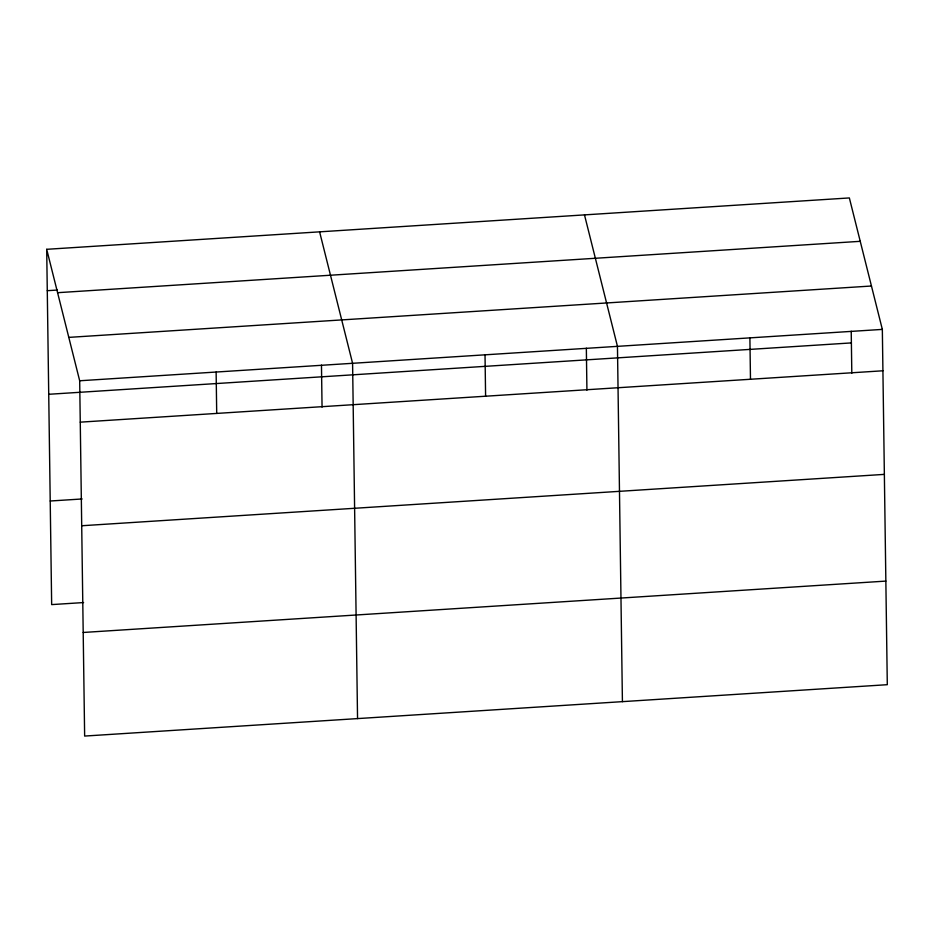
<?xml version="1.0" encoding="UTF-8"?>
<svg xmlns="http://www.w3.org/2000/svg" width="934" height="934" viewBox="0 0 934 934"><rect width="100%" height="100%" fill="white"/><g stroke="black" fill="none" stroke-linecap="round" stroke-linejoin="round"><path stroke-width="1.4" d="M46.7 249.308L849.356 197.938L882.338 329.398L887.3 684.692L84.644 736.062L79.682 380.768L46.7 249.308L51.662 604.602L83.593 602.558M47.272 290.696L57.441 290.042M57.581 292.692L860.249 241.322M68.789 337.384L871.457 286.014M79.682 380.768L882.338 329.398M48.72 394.288L851.388 342.906M80.254 422.156L882.922 370.786M50.214 501.009L82.145 498.966M81.702 525.749L884.358 474.379M83.196 632.47L885.852 581.1M584.486 214.89L617.456 346.351L622.418 701.644M319.603 231.842L352.585 363.303L357.547 718.596M851.224 331.243L851.808 373.203M749.897 337.874L750.481 379.262M586.342 348.195L586.926 390.155M485.026 354.827L485.598 396.214M321.471 365.147L322.055 407.107M216.128 372.036L216.711 413.423"/></g></svg>
